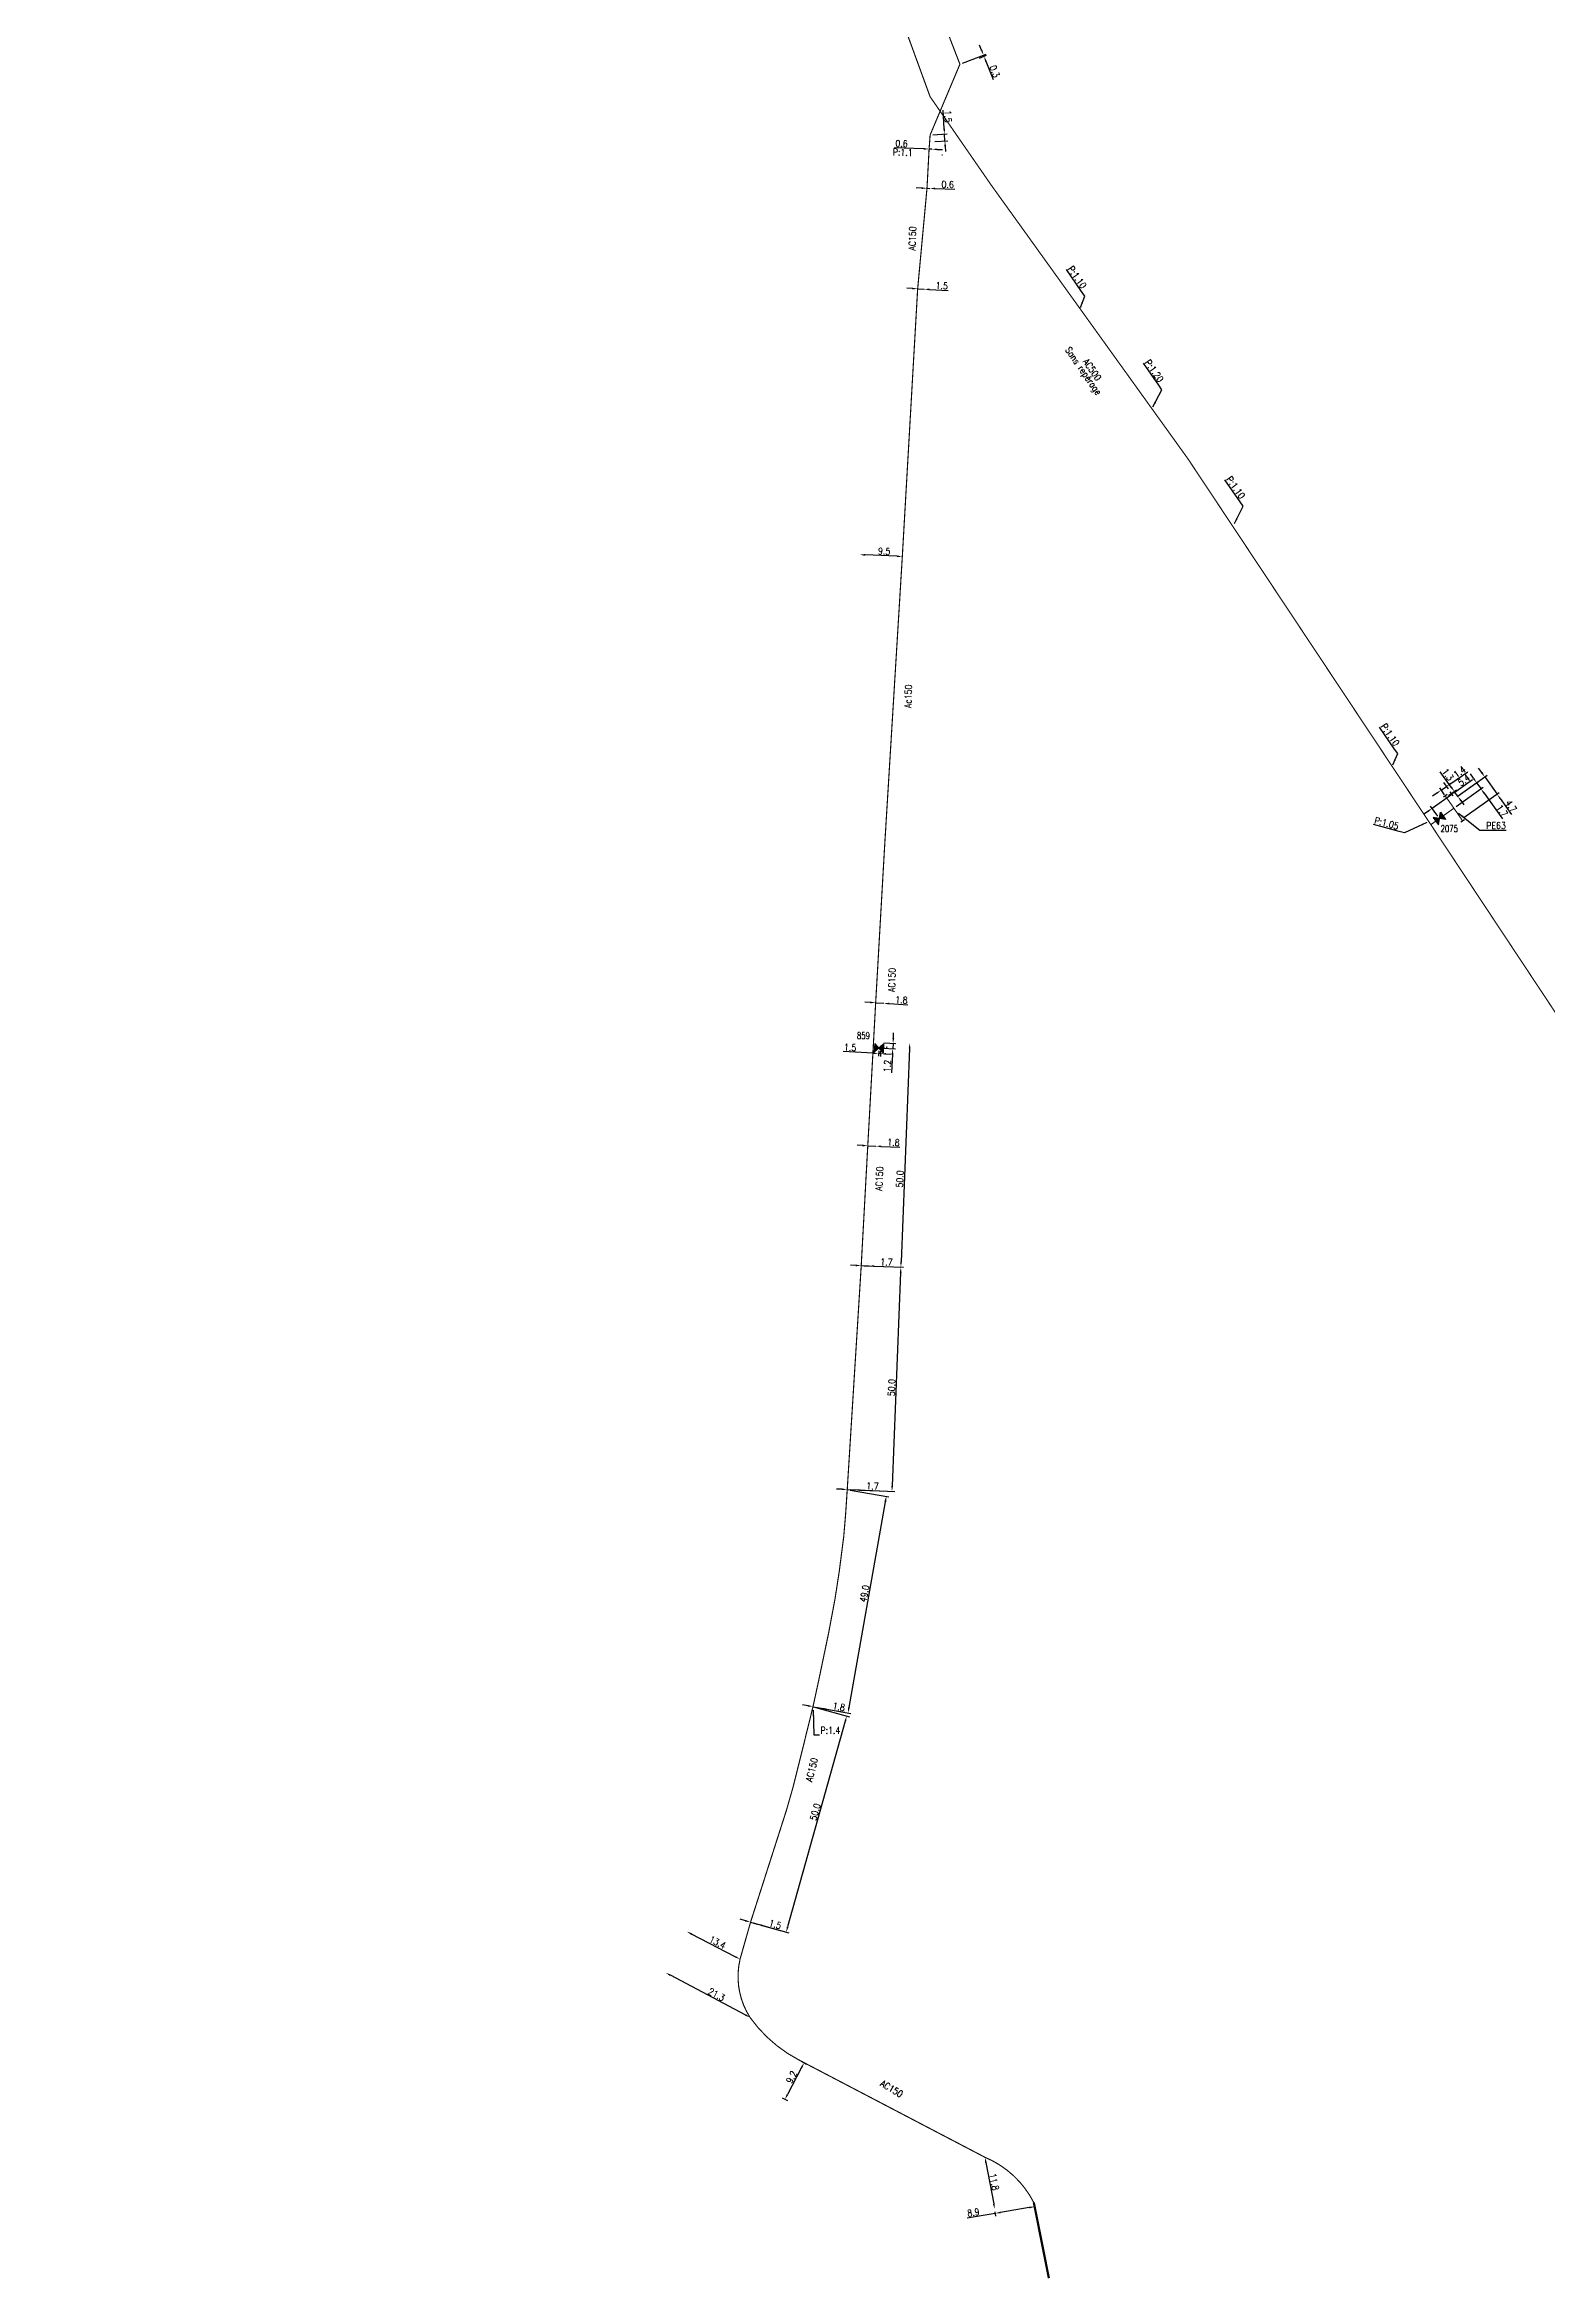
# Model space of a CAD drawing. Header units: millimetres. Extents: x 134000 to 135000, y 129000 to 130000.
# Drawn here: x 134354.6 to 134689.6, y 128999.8 to 129497.9 of the extents above; entities that cross this region are included whole.
import ezdxf
from ezdxf.enums import TextEntityAlignment as Align

# ---------------------------------------------------------------- set-up
doc = ezdxf.new("R2010")
doc.units = ezdxf.units.MM
doc.header["$PDMODE"] = 34
doc.layers.get('0').update_dxf_attribs({"linetype": 'CONTINUOUS'})
doc.layers.get('DEFPOINTS').update_dxf_attribs({"linetype": 'CONTINUOUS'})
for name, color, linetype in [('G_120', 4, 'CONTINUOUS'), ('G_300', 7, 'CONTINUOUS'), ('G_340', 7, 'CONTINUOUS')]:
    doc.layers.add(name, color=color, linetype=linetype)
doc.styles.add('G_ROMANS', font='ROMANS.SHX', dxfattribs={"width": 0.75})
doc.styles.get("Standard").update_dxf_attribs({"font": 'romans.shx', "width": 0.85})
doc.linetypes.add('G_TYPB_AP', pattern='A,5,-0.3,["o",Standard,S=1.5,R=0,X=0,Y=-0.5],-1.65', length=6.95)
doc.linetypes.add('G_TYPB_PE', pattern='A,5,-0.3,["o",Standard,S=1.5,R=0,X=0,Y=-0.5],-1.65', length=6.95)
doc.dimstyles.get("Standard").update_dxf_attribs({"dimtxt": 1.5, "dimasz": 1.2, "dimexe": 0.625, "dimexo": 0.625, "dimgap": 0.25, "dimtad": 1, "dimdec": 1, "dimzin": 0, "dimdsep": 46, "dimtxsty": 'Standard', "dimcen": -0.5, "dimadec": 0, "dimazin": 0, "dimtfac": 1, "dimtdec": 1, "dimtmove": 0, "dimatfit": 3, "dimfxl": 0, "dimtolj": 1, "dimtzin": 0, "dimarcsym": 0})

# ---------------------------------------------------------------- blocks, each defined once
blk = doc.blocks.new('*D1')
at = {"layer": 'DEFPOINTS', "color": 0, "linetype": 'Continuous', "transparency": 16777216}
for p in [(134566.32, 129015.37), (134566.48, 129014.45), (134575.1, 129016.85)]:
    blk.add_point(p, dxfattribs=at)
at = {"layer": 'G_120', "color": 0, "linetype": 'Continuous', "lineweight": -2, "transparency": 16777216}
for p, q in [((134566.48, 129014.45), (134560.26, 129013.4)), ((134566.42, 129014.76), (134566.58, 129013.83)), ((134574.07, 129015.73), (134567.66, 129014.65)), ((134575.2, 129016.24), (134575.36, 129015.31))]:
    blk.add_line(p, q, dxfattribs=at)
at = {"layer": 'G_120', "color": 0, "linetype": 'Continuous', "transparency": 16777216}
for points in [[(134567.63, 129014.85), (134567.69, 129014.45), (134566.48, 129014.45)], [(134574.04, 129015.93), (134574.1, 129015.53), (134575.25, 129015.93)]]:
    blk.add_solid(points, dxfattribs=at)
at = {"layer": 'G_120', "color": 0, "linetype": 'Continuous', "transparency": 16777216, "insert": (134561.63, 129014.65), "char_height": 1.5, "attachment_point": 5, "rotation": 9.5716}
blk.add_mtext('\\A1;8.9', dxfattribs=at)
blk = doc.blocks.new('*D2')
at = {"layer": 'DEFPOINTS', "color": 0, "linetype": 'Continuous', "transparency": 16777216}
for p in [(134564.19, 129026.96), (134566.4, 129015.37), (134566.4, 129015.37)]:
    blk.add_point(p, dxfattribs=at)
at = {"layer": 'G_120', "color": 0, "linetype": 'Continuous', "lineweight": -2, "transparency": 16777216}
blk.add_line((134564.42, 129025.78), (134566.18, 129016.55), dxfattribs=at)
at = {"layer": 'G_120', "color": 0, "linetype": 'Continuous', "transparency": 16777216}
for points in [[(134564.62, 129025.82), (134564.22, 129025.75), (134564.19, 129026.96)], [(134566.38, 129016.59), (134565.98, 129016.51), (134566.4, 129015.37)]]:
    blk.add_solid(points, dxfattribs=at)
at = {"layer": 'G_120', "color": 0, "linetype": 'Continuous', "transparency": 16777216, "insert": (134566.26, 129021.47), "char_height": 1.5, "attachment_point": 5, "rotation": 280.7905}
blk.add_mtext('\\A1;11.8', dxfattribs=at)
blk = doc.blocks.new('*D3')
at = {"layer": 'DEFPOINTS', "color": 0, "linetype": 'Continuous', "transparency": 16777216}
for p in [(134522.74, 129048.64), (134518.47, 129040.49), (134519.64, 129039.88)]:
    blk.add_point(p, dxfattribs=at)
at = {"layer": 'G_120', "color": 0, "linetype": 'Continuous', "lineweight": -2, "transparency": 16777216}
for p, q in [((134523.29, 129048.35), (134524.46, 129047.74)), ((134523.35, 129046.97), (134520.19, 129040.94)), ((134519.02, 129040.2), (134520.19, 129039.59))]:
    blk.add_line(p, q, dxfattribs=at)
at = {"layer": 'G_120', "color": 0, "linetype": 'Continuous', "transparency": 16777216}
for points in [[(134523.17, 129047.06), (134523.53, 129046.87), (134523.91, 129048.03)], [(134520.02, 129041.04), (134520.37, 129040.85), (134519.64, 129039.88)]]:
    blk.add_solid(points, dxfattribs=at)
at = {"layer": 'G_120', "color": 0, "linetype": 'Continuous', "transparency": 16777216, "insert": (134521.09, 129044.81), "char_height": 1.5, "attachment_point": 5, "rotation": 62.336}
blk.add_mtext('\\A1;9.2', dxfattribs=at)
blk = doc.blocks.new('*D4')
at = {"layer": 'DEFPOINTS', "color": 0, "linetype": 'Continuous', "transparency": 16777216}
for p in [(134493.02, 129068.11), (134493.02, 129068.11), (134511.84, 129058.13)]:
    blk.add_point(p, dxfattribs=at)
at = {"layer": 'G_120', "color": 0, "linetype": 'Continuous', "lineweight": -2, "transparency": 16777216}
blk.add_line((134510.78, 129058.7), (134494.08, 129067.55), dxfattribs=at)
at = {"layer": 'G_120', "color": 0, "linetype": 'Continuous', "transparency": 16777216}
for points in [[(134494.18, 129067.72), (134493.99, 129067.37), (134493.02, 129068.11)], [(134510.88, 129058.87), (134510.69, 129058.52), (134511.84, 129058.13)]]:
    blk.add_solid(points, dxfattribs=at)
at = {"layer": 'G_120', "color": 0, "linetype": 'Continuous', "transparency": 16777216, "insert": (134504.37, 129063.23), "char_height": 1.5, "attachment_point": 5, "rotation": 332.0795}
blk.add_mtext('\\A1;21.3', dxfattribs=at)
blk = doc.blocks.new('*D40')
at = {"layer": 'DEFPOINTS', "color": 0, "linetype": 'Continuous', "transparency": 16777216}
for p in [(134551.76, 129474.6), (134552.36, 129474.58), (134552.36, 129474.58)]:
    blk.add_point(p, dxfattribs=at)
at = {"layer": 'G_120', "color": 0, "linetype": 'Continuous', "lineweight": -2, "transparency": 16777216}
for p, q in [((134550.56, 129474.65), (134544, 129474.9)), ((134552.36, 129474.58), (134551.76, 129474.6)), ((134553.56, 129474.53), (134554.76, 129474.49))]:
    blk.add_line(p, q, dxfattribs=at)
at = {"layer": 'G_120', "color": 0, "linetype": 'Continuous', "transparency": 16777216}
for points in [[(134550.57, 129474.85), (134550.56, 129474.45), (134551.76, 129474.6)], [(134553.57, 129474.73), (134553.56, 129474.34), (134552.36, 129474.58)]]:
    blk.add_solid(points, dxfattribs=at)
at = {"layer": 'G_120', "color": 0, "linetype": 'Continuous', "transparency": 16777216, "insert": (134545.62, 129475.83), "char_height": 1.5, "attachment_point": 5, "rotation": 357.8432}
blk.add_mtext('\\A1;0.6', dxfattribs=at)
blk = doc.blocks.new('*D41')
at = {"layer": 'DEFPOINTS', "color": 0, "linetype": 'Continuous', "transparency": 16777216}
for p in [(134551.29, 129465.86), (134551.89, 129465.84), (134551.89, 129465.84)]:
    blk.add_point(p, dxfattribs=at)
at = {"layer": 'G_120', "color": 0, "linetype": 'Continuous', "lineweight": -2, "transparency": 16777216}
for p, q in [((134550.09, 129465.89), (134548.89, 129465.93)), ((134551.29, 129465.86), (134551.89, 129465.84)), ((134553.09, 129465.8), (134557.46, 129465.67))]:
    blk.add_line(p, q, dxfattribs=at)
at = {"layer": 'G_120', "color": 0, "linetype": 'Continuous', "transparency": 16777216}
for points in [[(134550.09, 129466.09), (134550.08, 129465.69), (134551.29, 129465.86)], [(134553.09, 129466), (134553.08, 129465.6), (134551.89, 129465.84)]]:
    blk.add_solid(points, dxfattribs=at)
at = {"layer": 'G_120', "color": 0, "linetype": 'Continuous', "transparency": 16777216, "insert": (134555.9, 129466.71), "char_height": 1.5, "attachment_point": 5, "rotation": 358.2504}
blk.add_mtext('\\A1;0.6', dxfattribs=at)
blk = doc.blocks.new('*D42')
at = {"layer": 'DEFPOINTS', "color": 0, "linetype": 'Continuous', "transparency": 16777216}
for p in [(134549.21, 129443.45), (134550.66, 129443.37), (134550.66, 129443.37)]:
    blk.add_point(p, dxfattribs=at)
at = {"layer": 'G_120', "color": 0, "linetype": 'Continuous', "lineweight": -2, "transparency": 16777216}
for p, q in [((134548.01, 129443.51), (134546.81, 129443.58)), ((134549.21, 129443.45), (134550.66, 129443.37)), ((134551.86, 129443.31), (134556.04, 129443.08))]:
    blk.add_line(p, q, dxfattribs=at)
at = {"layer": 'G_120', "color": 0, "linetype": 'Continuous', "transparency": 16777216}
for points in [[(134548.02, 129443.71), (134548, 129443.31), (134549.21, 129443.45)], [(134551.87, 129443.51), (134551.85, 129443.11), (134550.66, 129443.37)]]:
    blk.add_solid(points, dxfattribs=at)
at = {"layer": 'G_120', "color": 0, "linetype": 'Continuous', "transparency": 16777216, "insert": (134554.6, 129444.16), "char_height": 1.5, "attachment_point": 5, "rotation": 356.9244}
blk.add_mtext('\\A1;1.5', dxfattribs=at)
blk = doc.blocks.new('*D43')
at = {"layer": 'DEFPOINTS', "color": 0, "linetype": 'Continuous', "transparency": 16777216}
for p in [(134536.3, 129384.18), (134536.3, 129384.18), (134545.79, 129383.77)]:
    blk.add_point(p, dxfattribs=at)
at = {"layer": 'G_120', "color": 0, "linetype": 'Continuous', "lineweight": -2, "transparency": 16777216}
blk.add_line((134544.59, 129383.82), (134537.5, 129384.13), dxfattribs=at)
at = {"layer": 'G_120', "color": 0, "linetype": 'Continuous', "transparency": 16777216}
for points in [[(134537.51, 129384.33), (134537.49, 129383.93), (134536.3, 129384.18)], [(134544.6, 129384.02), (134544.58, 129383.62), (134545.79, 129383.77)]]:
    blk.add_solid(points, dxfattribs=at)
at = {"layer": 'G_120', "color": 0, "linetype": 'Continuous', "transparency": 16777216, "insert": (134541.75, 129384.95), "char_height": 1.5, "attachment_point": 5, "rotation": 357.5253}
blk.add_mtext('\\A1;9.5', dxfattribs=at)
blk = doc.blocks.new('*D44')
at = {"layer": 'DEFPOINTS', "color": 0, "linetype": 'Continuous', "transparency": 16777216}
for p in [(134539.85, 129284.3), (134541.65, 129284.19), (134541.65, 129284.19)]:
    blk.add_point(p, dxfattribs=at)
at = {"layer": 'G_120', "color": 0, "linetype": 'Continuous', "lineweight": -2, "transparency": 16777216}
for p, q in [((134538.66, 129284.38), (134537.46, 129284.45)), ((134539.81, 129283.68), (134539.81, 129283.68)), ((134539.85, 129284.3), (134541.65, 129284.19)), ((134541.61, 129283.57), (134541.61, 129283.57)), ((134542.85, 129284.11), (134547.03, 129283.85))]:
    blk.add_line(p, q, dxfattribs=at)
at = {"layer": 'G_120', "color": 0, "linetype": 'Continuous', "transparency": 16777216}
for points in [[(134538.67, 129284.58), (134538.64, 129284.18), (134539.85, 129284.3)], [(134542.86, 129284.31), (134542.83, 129283.91), (134541.65, 129284.19)]]:
    blk.add_solid(points, dxfattribs=at)
at = {"layer": 'G_120', "color": 0, "linetype": 'Continuous', "transparency": 16777216, "insert": (134545.6, 129284.94), "char_height": 1.5, "attachment_point": 5, "rotation": 356.3751}
blk.add_mtext('\\A1;1.8', dxfattribs=at)
blk = doc.blocks.new('*D45')
at = {"layer": 'DEFPOINTS', "color": 0, "linetype": 'Continuous', "transparency": 16777216}
for p in [(134538.09, 129252.43), (134539.89, 129252.35), (134539.89, 129252.35)]:
    blk.add_point(p, dxfattribs=at)
at = {"layer": 'G_120', "color": 0, "linetype": 'Continuous', "lineweight": -2, "transparency": 16777216}
for p, q in [((134536.89, 129252.49), (134535.69, 129252.54)), ((134538.09, 129252.43), (134539.89, 129252.35)), ((134541.09, 129252.29), (134545.27, 129252.1)), ((134538.06, 129251.81), (134538.06, 129251.81)), ((134539.86, 129251.72), (134539.86, 129251.72))]:
    blk.add_line(p, q, dxfattribs=at)
at = {"layer": 'G_120', "color": 0, "linetype": 'Continuous', "transparency": 16777216}
for points in [[(134536.9, 129252.69), (134536.88, 129252.29), (134538.09, 129252.43)], [(134541.1, 129252.49), (134541.08, 129252.09), (134539.89, 129252.35)]]:
    blk.add_solid(points, dxfattribs=at)
at = {"layer": 'G_120', "color": 0, "linetype": 'Continuous', "transparency": 16777216, "insert": (134543.82, 129253.17), "char_height": 1.5, "attachment_point": 5, "rotation": 357.3694}
blk.add_mtext('\\A1;1.8', dxfattribs=at)
blk = doc.blocks.new('*D46')
at = {"layer": 'DEFPOINTS', "color": 0, "linetype": 'Continuous', "transparency": 16777216}
for p in [(134558.63, 129493.52), (134562.4, 129494.66), (134563.89, 129495.55)]:
    blk.add_point(p, dxfattribs=at)
at = {"layer": 'G_120', "color": 0, "linetype": 'Continuous', "lineweight": -2, "transparency": 16777216}
for p, q in [((134563.46, 129496.67), (134563.02, 129497.79)), ((134559.21, 129493.74), (134564.47, 129495.78)), ((134562.99, 129494.88), (134564.58, 129495.5)), ((134563.89, 129495.55), (134564, 129495.28)), ((134564.43, 129494.16), (134566.01, 129490.08))]:
    blk.add_line(p, q, dxfattribs=at)
at = {"layer": 'G_120', "color": 0, "linetype": 'Continuous', "transparency": 16777216}
for points in [[(134563.64, 129496.75), (134563.27, 129496.6), (134563.89, 129495.55)], [(134564.62, 129494.23), (134564.24, 129494.08), (134564, 129495.28)]]:
    blk.add_solid(points, dxfattribs=at)
at = {"layer": 'G_120', "color": 0, "linetype": 'Continuous', "transparency": 16777216, "insert": (134566.37, 129491.92), "char_height": 1.5, "attachment_point": 5, "rotation": 291.1834}
blk.add_mtext('\\A1;0.3', dxfattribs=at)
blk = doc.blocks.new('*D47')
at = {"layer": 'DEFPOINTS', "color": 0, "linetype": 'Continuous', "transparency": 16777216}
for p in [(134551.99, 129477.75), (134552.44, 129476.27), (134555.19, 129477.93)]:
    blk.add_point(p, dxfattribs=at)
at = {"layer": 'G_120', "color": 0, "linetype": 'Continuous', "lineweight": -2, "transparency": 16777216}
for p, q in [((134555.12, 129479.13), (134554.87, 129483.31)), ((134552.62, 129477.78), (134555.82, 129477.97)), ((134553.06, 129476.3), (134555.9, 129476.47)), ((134555.28, 129476.43), (134555.19, 129477.93)), ((134555.35, 129475.24), (134555.42, 129474.04))]:
    blk.add_line(p, q, dxfattribs=at)
at = {"layer": 'G_120', "color": 0, "linetype": 'Continuous', "transparency": 16777216}
for points in [[(134555.32, 129479.14), (134554.92, 129479.12), (134555.19, 129477.93)], [(134555.55, 129475.25), (134555.15, 129475.23), (134555.28, 129476.43)]]:
    blk.add_solid(points, dxfattribs=at)
at = {"layer": 'G_120', "color": 0, "linetype": 'Continuous', "transparency": 16777216, "insert": (134555.96, 129481.88), "char_height": 1.5, "attachment_point": 5, "rotation": 273.3773}
blk.add_mtext('\\A1;1.5', dxfattribs=at)
blk = doc.blocks.new('G_300_04')
at = {"linetype": 'Continuous'}
h = blk.add_hatch(color=0, dxfattribs=at)
h.paths.add_polyline_path([(-1, 1), (-1, -1), (0, 0)])
h.paths.add_polyline_path([(1, 1), (0, 0), (1, -1)])
at = {"color": 0, "linetype": 'Continuous', "flags": 128}
blk.add_lwpolyline([(-1, -1), (1, 1), (1, -1), (-1, 1)], close=True, dxfattribs=at)
at = {"color": 0, "linetype": 'Continuous', "width": 0.75}
blk.add_attdef('NUM', text='', height=1.5, dxfattribs=at).set_placement((0, 2.1), align=Align.MIDDLE_CENTER)
at = {"color": 0, "linetype": 'Continuous', "width": 0.75, "flags": 3}
for tag, p in [('DEF_LEG', (0, -5)), ('DEF_COUP', (0, -7.5)), ('DEF_TYPE', (0, -10))]:
    blk.add_attdef(tag, text='', height=1.2, dxfattribs=at).set_placement(p, align=Align.MIDDLE)
blk = doc.blocks.new('*D48')
at = {"layer": 'DEFPOINTS', "color": 0, "linetype": 'Continuous', "transparency": 16777216}
for p in [(134540.58, 129274.21), (134541.06, 129275.38), (134543.66, 129274.03)]:
    blk.add_point(p, dxfattribs=at)
at = {"layer": 'G_300', "color": 0, "linetype": 'Continuous', "lineweight": -2, "transparency": 16777216}
for p, q in [((134543.79, 129276.42), (134543.86, 129277.62)), ((134541.2, 129274.17), (134544.28, 129274)), ((134541.68, 129275.34), (134544.35, 129275.19)), ((134543.59, 129272.84), (134543.35, 129268.65)), ((134543.72, 129275.22), (134543.66, 129274.03))]:
    blk.add_line(p, q, dxfattribs=at)
at = {"layer": 'G_300', "color": 0, "linetype": 'Continuous', "transparency": 16777216}
for points in [[(134543.39, 129272.85), (134543.79, 129272.82), (134543.66, 129274.03)], [(134543.59, 129276.43), (134543.99, 129276.41), (134543.72, 129275.22)]]:
    blk.add_solid(points, dxfattribs=at)
at = {"layer": 'G_300', "color": 0, "linetype": 'Continuous', "transparency": 16777216, "insert": (134542.44, 129270.2), "char_height": 1.5, "attachment_point": 5, "rotation": 86.7382}
blk.add_mtext('\\A1;1.2', dxfattribs=at)
blk = doc.blocks.new('*D49')
at = {"layer": 'DEFPOINTS', "color": 0, "linetype": 'Continuous', "transparency": 16777216}
for p in [(134540.51, 129272.99), (134540.58, 129274.21), (134541.07, 129275.38)]:
    blk.add_point(p, dxfattribs=at)
at = {"layer": 'G_300', "color": 0, "linetype": 'Continuous', "lineweight": -2, "transparency": 16777216}
for p, q in [((134539.31, 129273.06), (134532.61, 129273.45)), ((134540.54, 129273.59), (134540.47, 129272.37)), ((134540.93, 129272.97), (134540.51, 129272.99)), ((134541.03, 129274.76), (134540.9, 129272.35)), ((134542.13, 129272.9), (134543.33, 129272.83))]:
    blk.add_line(p, q, dxfattribs=at)
at = {"layer": 'G_300', "color": 0, "linetype": 'Continuous', "transparency": 16777216}
for points in [[(134539.32, 129273.26), (134539.3, 129272.86), (134540.51, 129272.99)], [(134542.14, 129273.1), (134542.12, 129272.7), (134540.93, 129272.97)]]:
    blk.add_solid(points, dxfattribs=at)
at = {"layer": 'G_300', "color": 0, "linetype": 'Continuous', "transparency": 16777216, "insert": (134534.16, 129274.36), "char_height": 1.5, "attachment_point": 5, "rotation": 356.7101}
blk.add_mtext('\\A1;1.5', dxfattribs=at)
blk = doc.blocks.new('*D50')
at = {"layer": 'DEFPOINTS', "color": 0, "linetype": 'Continuous', "transparency": 16777216}
for p in [(134497.77, 129077.25), (134497.77, 129077.25), (134509.62, 129071.11)]:
    blk.add_point(p, dxfattribs=at)
at = {"layer": 'G_120', "color": 0, "linetype": 'Continuous', "lineweight": -2, "transparency": 16777216}
for p, q in [((134498.06, 129077.8), (134498.06, 129077.8)), ((134508.56, 129071.66), (134498.83, 129076.7))]:
    blk.add_line(p, q, dxfattribs=at)
at = {"layer": 'G_120', "color": 0, "linetype": 'Continuous', "transparency": 16777216}
for points in [[(134498.93, 129076.87), (134498.74, 129076.52), (134497.77, 129077.25)], [(134508.65, 129071.84), (134508.46, 129071.48), (134509.62, 129071.11)]]:
    blk.add_solid(points, dxfattribs=at)
at = {"layer": 'G_120', "color": 0, "linetype": 'Continuous', "transparency": 16777216, "insert": (134504.6, 129074.84), "char_height": 1.5, "attachment_point": 5, "rotation": 332.6024}
blk.add_mtext('\\A1;13.4', dxfattribs=at)
blk = doc.blocks.new('*D51')
at = {"layer": 'DEFPOINTS', "color": 0, "linetype": 'Continuous', "transparency": 16777216}
for p in [(134511.96, 129079.36), (134513.41, 129078.95), (134513.41, 129078.95)]:
    blk.add_point(p, dxfattribs=at)
at = {"layer": 'G_120', "color": 0, "linetype": 'Continuous', "lineweight": -2, "transparency": 16777216}
for p, q in [((134510.81, 129079.68), (134509.65, 129080)), ((134511.96, 129079.36), (134513.41, 129078.95)), ((134514.56, 129078.63), (134518.59, 129077.5))]:
    blk.add_line(p, q, dxfattribs=at)
at = {"layer": 'G_120', "color": 0, "linetype": 'Continuous', "transparency": 16777216}
for points in [[(134510.86, 129079.87), (134510.75, 129079.49), (134511.96, 129079.36)], [(134514.61, 129078.82), (134514.51, 129078.44), (134513.41, 129078.95)]]:
    blk.add_solid(points, dxfattribs=at)
at = {"layer": 'G_120', "color": 0, "linetype": 'Continuous', "transparency": 16777216, "insert": (134517.43, 129078.87), "char_height": 1.5, "attachment_point": 5, "rotation": 344.3523}
blk.add_mtext('\\A1;1.5', dxfattribs=at)
blk = doc.blocks.new('*D52')
at = {"layer": 'DEFPOINTS', "color": 0, "linetype": 'Continuous', "transparency": 16777216}
for p in [(134525.88, 129127.39), (134527.65, 129127.07), (134527.65, 129127.07)]:
    blk.add_point(p, dxfattribs=at)
at = {"layer": 'G_120', "color": 0, "linetype": 'Continuous', "lineweight": -2, "transparency": 16777216}
for p, q in [((134524.7, 129127.6), (134523.52, 129127.8)), ((134525.88, 129127.39), (134527.65, 129127.07)), ((134528.83, 129126.86), (134532.96, 129126.14))]:
    blk.add_line(p, q, dxfattribs=at)
at = {"layer": 'G_120', "color": 0, "linetype": 'Continuous', "transparency": 16777216}
for points in [[(134524.73, 129127.79), (134524.66, 129127.4), (134525.88, 129127.39)], [(134528.87, 129127.06), (134528.8, 129126.67), (134527.65, 129127.07)]]:
    blk.add_solid(points, dxfattribs=at)
at = {"layer": 'G_120', "color": 0, "linetype": 'Continuous', "transparency": 16777216, "insert": (134531.66, 129127.38), "char_height": 1.5, "attachment_point": 5, "rotation": 349.9871}
blk.add_mtext('\\A1;1.8', dxfattribs=at)
blk = doc.blocks.new('*D53')
at = {"layer": 'DEFPOINTS', "color": 0, "linetype": 'Continuous', "transparency": 16777216}
for p in [(134533.52, 129175.8), (134535.21, 129175.73), (134535.21, 129175.73)]:
    blk.add_point(p, dxfattribs=at)
at = {"layer": 'G_120', "color": 0, "linetype": 'Continuous', "lineweight": -2, "transparency": 16777216}
for p, q in [((134532.32, 129175.85), (134531.12, 129175.89)), ((134533.52, 129175.8), (134535.21, 129175.73)), ((134536.41, 129175.68), (134540.6, 129175.52))]:
    blk.add_line(p, q, dxfattribs=at)
at = {"layer": 'G_120', "color": 0, "linetype": 'Continuous', "transparency": 16777216}
for points in [[(134532.32, 129176.05), (134532.31, 129175.65), (134533.52, 129175.8)], [(134536.42, 129175.88), (134536.41, 129175.48), (134535.21, 129175.73)]]:
    blk.add_solid(points, dxfattribs=at)
at = {"layer": 'G_120', "color": 0, "linetype": 'Continuous', "transparency": 16777216, "insert": (134539.15, 129176.58), "char_height": 1.5, "attachment_point": 5, "rotation": 357.7288}
blk.add_mtext('\\A1;1.7', dxfattribs=at)
blk = doc.blocks.new('*D54')
at = {"layer": 'DEFPOINTS', "color": 0, "linetype": 'Continuous', "transparency": 16777216}
for p in [(134536.63, 129225.71), (134538.33, 129225.65), (134538.33, 129225.65)]:
    blk.add_point(p, dxfattribs=at)
at = {"layer": 'G_120', "color": 0, "linetype": 'Continuous', "lineweight": -2, "transparency": 16777216}
for p, q in [((134535.43, 129225.76), (134534.23, 129225.81)), ((134536.63, 129225.71), (134538.33, 129225.65)), ((134536.65, 129226.34), (134536.65, 129226.34)), ((134538.35, 129226.27), (134538.35, 129226.27)), ((134539.52, 129225.6), (134543.71, 129225.43))]:
    blk.add_line(p, q, dxfattribs=at)
at = {"layer": 'G_120', "color": 0, "linetype": 'Continuous', "transparency": 16777216}
for points in [[(134535.44, 129225.96), (134535.42, 129225.56), (134536.63, 129225.71)], [(134539.53, 129225.8), (134539.52, 129225.4), (134538.33, 129225.65)]]:
    blk.add_solid(points, dxfattribs=at)
at = {"layer": 'G_120', "color": 0, "linetype": 'Continuous', "transparency": 16777216, "insert": (134542.26, 129226.49), "char_height": 1.5, "attachment_point": 5, "rotation": 357.7288}
blk.add_mtext('\\A1;1.7', dxfattribs=at)
blk = doc.blocks.new('*D55')
at = {"layer": 'DEFPOINTS', "color": 0, "linetype": 'Continuous', "transparency": 16777216}
for p in [(134547.45, 129275.32), (134536.63, 129225.71), (134545.46, 129225.36)]:
    blk.add_point(p, dxfattribs=at)
at = {"layer": 'G_120', "color": 0, "linetype": 'Continuous', "lineweight": -2, "transparency": 16777216}
for p, q in [((134547.4, 129274.13), (134545.51, 129226.56)), ((134537.25, 129225.69), (134546.09, 129225.34))]:
    blk.add_line(p, q, dxfattribs=at)
at = {"layer": 'G_120', "color": 0, "linetype": 'Continuous', "transparency": 16777216}
for points in [[(134547.2, 129274.13), (134547.6, 129274.12), (134547.45, 129275.32)], [(134545.31, 129226.57), (134545.71, 129226.56), (134545.46, 129225.36)]]:
    blk.add_solid(points, dxfattribs=at)
at = {"layer": 'G_120', "color": 0, "linetype": 'Continuous', "transparency": 16777216, "insert": (134545.24, 129245.03), "char_height": 1.5, "attachment_point": 5, "rotation": 87.7288}
blk.add_mtext('\\A1;50.0', dxfattribs=at)
blk = doc.blocks.new('*D56')
at = {"layer": 'DEFPOINTS', "color": 0, "linetype": 'Continuous', "transparency": 16777216}
for p in [(134536.63, 129225.71), (134533.51, 129175.8), (134543.48, 129175.4)]:
    blk.add_point(p, dxfattribs=at)
at = {"layer": 'G_120', "color": 0, "linetype": 'Continuous', "lineweight": -2, "transparency": 16777216}
for p, q in [((134537.25, 129225.69), (134546.09, 129225.34)), ((134545.42, 129224.16), (134543.53, 129176.6)), ((134534.14, 129175.77), (134544.11, 129175.38))]:
    blk.add_line(p, q, dxfattribs=at)
at = {"layer": 'G_120', "color": 0, "linetype": 'Continuous', "transparency": 16777216}
for points in [[(134545.22, 129224.17), (134545.62, 129224.16), (134545.46, 129225.36)], [(134543.33, 129176.61), (134543.73, 129176.59), (134543.48, 129175.4)]]:
    blk.add_solid(points, dxfattribs=at)
at = {"layer": 'G_120', "color": 0, "linetype": 'Continuous', "transparency": 16777216, "insert": (134543.4, 129198.53), "char_height": 1.5, "attachment_point": 5, "rotation": 87.7288}
blk.add_mtext('\\A1;50.0', dxfattribs=at)
blk = doc.blocks.new('*D57')
at = {"layer": 'DEFPOINTS', "color": 0, "linetype": 'Continuous', "transparency": 16777216}
for p in [(134533.51, 129175.8), (134525.88, 129127.39), (134533.68, 129126.01)]:
    blk.add_point(p, dxfattribs=at)
at = {"layer": 'G_120', "color": 0, "linetype": 'Continuous', "lineweight": -2, "transparency": 16777216}
for p, q in [((134542, 129173.08), (134533.89, 129127.19)), ((134534.13, 129175.69), (134542.82, 129174.16)), ((134526.5, 129127.28), (134534.3, 129125.9))]:
    blk.add_line(p, q, dxfattribs=at)
at = {"layer": 'G_120', "color": 0, "linetype": 'Continuous', "transparency": 16777216}
for points in [[(134541.8, 129173.12), (134542.19, 129173.05), (134542.2, 129174.26)], [(134533.7, 129127.22), (134534.09, 129127.16), (134533.68, 129126.01)]]:
    blk.add_solid(points, dxfattribs=at)
at = {"layer": 'G_120', "color": 0, "linetype": 'Continuous', "transparency": 16777216, "insert": (134537.37, 129152.61), "char_height": 1.5, "attachment_point": 5, "rotation": 79.9871}
blk.add_mtext('\\A1;49.0', dxfattribs=at)
blk = doc.blocks.new('*D58')
at = {"layer": 'DEFPOINTS', "color": 0, "linetype": 'Continuous', "transparency": 16777216}
for p in [(134525.88, 129127.39), (134511.96, 129079.36), (134519.91, 129077.13)]:
    blk.add_point(p, dxfattribs=at)
at = {"layer": 'G_120', "color": 0, "linetype": 'Continuous', "lineweight": -2, "transparency": 16777216}
for p, q in [((134533.07, 129124.13), (134520.23, 129078.29)), ((134526.48, 129127.22), (134534, 129125.11)), ((134512.56, 129079.19), (134520.51, 129076.96))]:
    blk.add_line(p, q, dxfattribs=at)
at = {"layer": 'G_120', "color": 0, "linetype": 'Continuous', "transparency": 16777216}
for points in [[(134532.88, 129124.18), (134533.26, 129124.07), (134533.39, 129125.28)], [(134520.04, 129078.34), (134520.42, 129078.23), (134519.91, 129077.13)]]:
    blk.add_solid(points, dxfattribs=at)
at = {"layer": 'G_120', "color": 0, "linetype": 'Continuous', "transparency": 16777216, "insert": (134526.38, 129103.93), "char_height": 1.5, "attachment_point": 5, "rotation": 74.3523}
blk.add_mtext('\\A1;50.0', dxfattribs=at)
blk = doc.blocks.new('*D99')
at = {"layer": 'DEFPOINTS', "color": 0, "linetype": 'Continuous', "transparency": 16777216}
for p in [(134668.3, 129330.78), (134668.93, 129329.89), (134665.51, 129325.38)]:
    blk.add_point(p, dxfattribs=at)
at = {"layer": 'G_300', "color": 0, "linetype": 'Continuous', "lineweight": -2, "transparency": 16777216}
for p, q in [((134669.28, 129331.48), (134672.89, 129334.04)), ((134662.92, 129326.95), (134661.94, 129326.26)), ((134665.15, 129325.89), (134663.54, 129328.16)), ((134663.9, 129327.65), (134668.3, 129330.78)), ((134668.57, 129330.4), (134667.94, 129331.29))]:
    blk.add_line(p, q, dxfattribs=at)
at = {"layer": 'G_300', "color": 0, "linetype": 'Continuous', "transparency": 16777216}
for points in [[(134669.16, 129331.64), (134669.39, 129331.31), (134668.3, 129330.78)], [(134662.8, 129327.12), (134663.04, 129326.79), (134663.9, 129327.65)]]:
    blk.add_solid(points, dxfattribs=at)
at = {"layer": 'G_300', "color": 0, "linetype": 'Continuous', "transparency": 16777216, "insert": (134670.99, 129333.92), "char_height": 1.5, "attachment_point": 5, "rotation": 35.4228}
blk.add_mtext('\\A1;5.4', dxfattribs=at)
blk = doc.blocks.new('*D100')
at = {"layer": 'DEFPOINTS', "color": 0, "linetype": 'Continuous', "transparency": 16777216}
for p in [(134673.81, 129333.36), (134668.74, 129327.67), (134668.93, 129329.89)]:
    blk.add_point(p, dxfattribs=at)
at = {"layer": 'G_120', "color": 0, "linetype": 'Continuous', "lineweight": -2, "transparency": 16777216}
for p, q in [((134669.25, 129328.03), (134675.3, 129332.34)), ((134669.44, 129330.25), (134674.32, 129333.72)), ((134673.11, 129334.34), (134672.42, 129335.32)), ((134673.81, 129333.36), (134674.79, 129331.97)), ((134675.49, 129331), (134679.54, 129325.31))]:
    blk.add_line(p, q, dxfattribs=at)
at = {"layer": 'G_120', "color": 0, "linetype": 'Continuous', "transparency": 16777216}
for points in [[(134673.27, 129334.45), (134672.95, 129334.22), (134673.81, 129333.36)], [(134675.65, 129331.11), (134675.33, 129330.88), (134674.79, 129331.97)]]:
    blk.add_solid(points, dxfattribs=at)
at = {"layer": 'G_120', "color": 0, "linetype": 'Continuous', "transparency": 16777216, "insert": (134679.49, 129327.1), "char_height": 1.5, "attachment_point": 5, "rotation": 305.4228}
blk.add_mtext('\\A1;1.7', dxfattribs=at)
blk = doc.blocks.new('*D101')
at = {"layer": 'DEFPOINTS', "color": 0, "linetype": 'Continuous', "transparency": 16777216}
for p in [(134675.63, 129334.66), (134668.93, 129329.89), (134670.45, 129325.2)]:
    blk.add_point(p, dxfattribs=at)
at = {"layer": 'G_340', "color": 0, "linetype": 'Continuous', "lineweight": -2, "transparency": 16777216}
for p, q in [((134674.94, 129335.64), (134674.24, 129336.61)), ((134669.44, 129330.25), (134676.14, 129335.02)), ((134675.63, 129334.66), (134678.36, 129330.83)), ((134670.96, 129325.57), (134678.86, 129331.19)), ((134679.05, 129329.85), (134681.58, 129326.29))]:
    blk.add_line(p, q, dxfattribs=at)
at = {"layer": 'G_340', "color": 0, "linetype": 'Continuous', "transparency": 16777216}
for points in [[(134675.1, 129335.75), (134674.77, 129335.52), (134675.63, 129334.66)], [(134679.21, 129329.97), (134678.89, 129329.73), (134678.36, 129330.83)]]:
    blk.add_solid(points, dxfattribs=at)
at = {"layer": 'G_340', "color": 0, "linetype": 'Continuous', "transparency": 16777216, "insert": (134681.48, 129328.16), "char_height": 1.5, "attachment_point": 5, "rotation": 305.4228}
blk.add_mtext('\\A1;4.7', dxfattribs=at)
blk = doc.blocks.new('*D102')
at = {"layer": 'DEFPOINTS', "color": 0, "linetype": 'Continuous', "transparency": 16777216}
for p in [(134666.09, 129333.92), (134667.07, 129332.51), (134667.02, 129330.13)]:
    blk.add_point(p, dxfattribs=at)
at = {"layer": 'G_340', "color": 0, "linetype": 'Continuous', "lineweight": -2, "transparency": 16777216}
for p, q in [((134666.67, 129330.64), (134665.57, 129332.22)), ((134665.92, 129331.71), (134667.07, 129332.51)), ((134666.45, 129333.41), (134667.43, 129332)), ((134668.06, 129333.2), (134671.82, 129335.81)), ((134664.94, 129331.03), (134663.95, 129330.34))]:
    blk.add_line(p, q, dxfattribs=at)
at = {"layer": 'G_340', "color": 0, "linetype": 'Continuous', "transparency": 16777216}
for points in [[(134664.82, 129331.19), (134665.05, 129330.86), (134665.92, 129331.71)], [(134667.94, 129333.36), (134668.17, 129333.03), (134667.07, 129332.51)]]:
    blk.add_solid(points, dxfattribs=at)
at = {"layer": 'G_340', "color": 0, "linetype": 'Continuous', "transparency": 16777216, "insert": (134670, 129335.76), "char_height": 1.5, "attachment_point": 5, "rotation": 34.8163}
blk.add_mtext('\\A1;1.4', dxfattribs=at)
blk = doc.blocks.new('G_340_07')
at = {"color": 0, "linetype": 'Continuous', "const_width": 0.25, "flags": 128}
blk.add_lwpolyline([(0, 0), (1.25, 0)], dxfattribs=at)
at = {"color": 0, "linetype": 'Continuous', "flags": 128}
blk.add_lwpolyline([(1.25, -0.5), (1.25, 0.5)], dxfattribs=at)
at = {"color": 0, "linetype": 'Continuous', "style": 'G_ROMANS', "width": 0.75, "flags": 3}
for tag, p in [('DEF_LEG', (0, -5)), ('DEF_COUP', (0, -7.5)), ('DEF_TYPE', (0, -10))]:
    blk.add_attdef(tag, text='', height=1.2, dxfattribs=at).set_placement(p, align=Align.MIDDLE)
blk = doc.blocks.new('*D103')
at = {"layer": 'DEFPOINTS', "color": 0, "linetype": 'Continuous', "transparency": 16777216}
for p in [(134667.02, 129330.13), (134668.93, 129329.89), (134669.59, 129330.36)]:
    blk.add_point(p, dxfattribs=at)
at = {"layer": 'G_340', "color": 0, "linetype": 'Continuous', "lineweight": -2, "transparency": 16777216}
for p, q in [((134668.14, 129332.4), (134665.71, 129335.81)), ((134667.53, 129330.49), (134669.34, 129331.78)), ((134669.59, 129330.36), (134668.83, 129331.42)), ((134669.44, 129330.25), (134670.1, 129330.72)), ((134670.28, 129329.38), (134670.98, 129328.4))]:
    blk.add_line(p, q, dxfattribs=at)
at = {"layer": 'G_340', "color": 0, "linetype": 'Continuous', "transparency": 16777216}
for points in [[(134668.3, 129332.51), (134667.98, 129332.28), (134668.83, 129331.42)], [(134670.45, 129329.5), (134670.12, 129329.27), (134669.59, 129330.36)]]:
    blk.add_solid(points, dxfattribs=at)
at = {"layer": 'G_340', "color": 0, "linetype": 'Continuous', "transparency": 16777216, "insert": (134667.39, 129335.17), "char_height": 1.5, "attachment_point": 5, "rotation": 305.4228}
blk.add_mtext('\\A1;1.3', dxfattribs=at)

msp = doc.modelspace()

# ---------------------------------------------------------------- linework, layer by layer
at = {"color": 7, "linetype": 'Continuous'}
msp.add_line((134554.57, 129473.29), (134554.78, 129473.29), dxfattribs=at)
at = {"layer": 'G_120', "linetype": 'G_TYPB_AP', "flags": 128}
for points, const_width in [([(134855.99, 129128.38), (134855.99, 129128.38), (134849.02, 129123.7), (134844.23, 129122.71), (134837.62, 129123.84), (134820.24, 129128.1), (134801.07, 129134.48), (134797.32, 129137.34), (134791.51, 129142.01), (134787.49, 129146.13), (134756.6, 129187.58), (134756.6, 129187.58), (134709.87, 129254.2), (134663.6, 129324.01), (134609.51, 129405.48), (134609.51, 129405.48), (134565.57, 129466.62), (134551.98, 129486.28), (134545.1, 129505.12), (134545.1, 129505.12), (134527.98, 129548.3), (134518.47, 129574.1), (134507.82, 129597.78), (134492.4, 129639.9), (134480.48, 129672.41), (134470.91, 129699.54), (134449.76, 129754.2), (134436.18, 129789.5), (134407.54, 129863.29), (134396.76, 129889.47), (134384.07, 129919.52), (134367.68, 129966.66), (134354.75, 130000)], 0.25), ([(134666.33, 129325.95), (134668.74, 129327.67)], 0.25), ([(134667.02, 129330.13), (134668.74, 129327.67), (134670.45, 129325.2)], 0.25), ([(134663.6, 129324.01), (134664.7, 129324.8)], 0.25), ([(134539.58, 129274.26), (134539.3, 129274.28)], 0.25), ([(134541.58, 129274.16), (134542.27, 129274.11), (134542.35, 129274.59)], 0.25), ([(134578.46, 129000), (134575.1, 129016.85)], 0.5)]:
    msp.add_lwpolyline(points, dxfattribs=dict(at, const_width=const_width))
at = {"layer": 'G_120', "linetype": 'G_TYPB_AP', "const_width": 0.25, "flags": 128}
msp.add_lwpolyline([(134575.1, 129016.85, 0.17859), (134564.19, 129026.96), (134522.74, 129048.64, -0.117978), (134511.84, 129058.13, -0.203192), (134509.62, 129071.11), (134511.96, 129079.36), (134519.99, 129104.4), (134521.37, 129109.23), (134522.99, 129115.66), (134525.88, 129127.39), (134527.17, 129133.34), (134529.36, 129143.82), (134530.8, 129151.5), (134531.73, 129157.55), (134532.73, 129165.31), (134533.17, 129170.55), (134533.51, 129175.8), (134536.63, 129225.71), (134538.09, 129252.43), (134539.3, 129274.28), (134539.85, 129284.3), (134541.86, 129319.43), (134545.79, 129383.78), (134549.21, 129443.45), (134551.29, 129465.86), (134551.76, 129474.6), (134551.99, 129477.75), (134558.63, 129493.52), (134556.91, 129497.95), (134546.32, 129525.61), (134537.55, 129548.3), (134537.55, 129548.3), (134527.8, 129573.57), (134526.41, 129577.73)], format="xyb", dxfattribs=at)

# ---------------------------------------------------------------- block references
at = {"layer": 'G_300'}
ref = msp.add_blockref('G_300_04', (134665.51, 129325.38), dxfattribs=dict(at, rotation=35.42284478925375))
ref.add_attrib('NUM', '2075', dxfattribs={"layer": '0', "color": 0, "linetype": 'Continuous', "height": 1.5, "width": 0.75}).set_placement((134667.71, 129323.12), align=Align.MIDDLE_CENTER)
ref = msp.add_blockref('G_300_04', (134540.58, 129274.21), dxfattribs=dict(at, rotation=357.3441131765707))
ref.add_attrib('NUM', '859', dxfattribs={"layer": '0', "color": 0, "linetype": 'Continuous', "height": 1.5, "width": 0.75}).set_placement((134537.12, 129276.98), align=Align.MIDDLE_CENTER)
at = {"layer": 'G_340', "xscale": 0.3}
for p, rotation in [((134667.02, 129330.13), 124.8163296084033), ((134670.45, 129325.2), 304.8163296062923)]:
    msp.add_blockref('G_340_07', p, dxfattribs=dict(at, rotation=rotation))

# ---------------------------------------------------------------- texts
at = {"layer": 'G_120', "linetype": 'Continuous', "width": 0.85}
for s, rotation, p in [('P:1.1', 357.5842, (134545.89, 129473.87)), ('AC150', 88.4606, (134548.04, 129454.67)), ('Ac150', 88.4606, (134547.1, 129352.61)), ('AC150', 88.4606, (134543.46, 129289.39)), ('AC150', 86.8653, (134540.67, 129245.09)), ('AC150', 75.9193, (134525.6, 129113.33))]:
    msp.add_text(s, height=1.5, rotation=rotation, dxfattribs=at).set_placement(p, align=Align.MIDDLE)
for s, p in [('Sans repérage ', (134582.01, 129429.84)), ('AC500', (134585.96, 129427.23))]:
    msp.add_text(s, height=1.5, rotation=304.6968, dxfattribs=at).set_placement(p)
at = {"layer": 'G_120', "linetype": 'G_TYPB_PE', "width": 0.85}
msp.add_text('AC150', height=1.5, rotation=329.192, dxfattribs=at).set_placement((134543.41, 129042.24), align=Align.MIDDLE)
at = {"layer": 'G_120', "linetype": 'Continuous', "char_height": 1.5, "attachment_point": 7}
for s, insert, rotation in [('\\A1;P:1.10', (134582.57, 129447.87), 304.765), ('\\A1;P:1.20', (134599.76, 129426.99), 304.765), ('\\A1;P:1.10', (134617.92, 129401), 304.765), ('\\A1;P:1.10', (134652.34, 129345.89), 304.765), ('\\A1;P:1.05', (134650.87, 129324.3), 344.9385)]:
    msp.add_mtext(s, dxfattribs=dict(at, insert=insert, rotation=rotation))
for s, insert in [('\\A1;PE63', (134675.95, 129323.05)), ('P:1.4', (134527.55, 129121.37))]:
    msp.add_mtext(s, dxfattribs=dict(at, insert=insert))

# ---------------------------------------------------------------- dimensions: what is measured, and where the dimension line sits
at = {"layer": 'G_120', "linetype": 'Continuous'}
for base, p1, p2, angle, picture, middle, dimtype in [((134563.89, 129495.55), (134562.4, 129494.66), (134558.63, 129493.52), 291.1834, '*D46', (134565.44, 129491.56), 160), ((134555.19, 129477.93), (134552.44, 129476.27), (134551.99, 129477.75), 93.3773, '*D47', (134554.96, 129481.82), 160), ((134552.36, 129474.58), (134551.76, 129474.6), (134552.36, 129474.58), 177.8432, '*D40', (134545.58, 129474.84), 160), ((134551.89, 129465.84), (134551.29, 129465.86), (134551.89, 129465.84), 178.2504, '*D41', (134555.87, 129465.72), 160), ((134550.659, 129443.3698), (134549.2111, 129443.4476), (134550.659, 129443.3698), 176.9244, '*D42', (134554.5481, 129443.1609), 160), ((134536.3, 129384.18), (134545.79, 129383.77), (134536.3, 129384.18), 357.5253, '*D43', (134541.71, 129383.95), 160), ((134541.65, 129284.19), (134539.85, 129284.3), (134541.65, 129284.19), 176.3751, '*D44', (134545.54, 129283.94), 160), ((134545.46, 129225.36), (134547.45, 129275.32), (134536.63, 129225.71), 267.7288, '*D55', (134546.24, 129245), 160), ((134539.89, 129252.35), (134538.09, 129252.43), (134539.89, 129252.35), 177.3694, '*D45', (134543.78, 129252.17), 160), ((134538.33, 129225.65), (134536.63, 129225.71), (134538.33, 129225.65), 177.7288, '*D54', (134542.22, 129225.49), 160), ((134543.48, 129175.4), (134536.63, 129225.71), (134533.51, 129175.8), 267.7288, '*D56', (134544.4, 129198.49), 160), ((134535.21, 129175.73), (134533.52, 129175.8), (134535.21, 129175.73), 177.7288, '*D53', (134539.11, 129175.58), 160), ((134533.68, 129126.01), (134533.51, 129175.8), (134525.88, 129127.39), 259.9871, '*D57', (134538.35, 129152.44), 160), ((134519.91, 129077.13), (134525.88, 129127.39), (134511.96, 129079.36), 254.3523, '*D58', (134527.34, 129103.66), 160), ((134527.65, 129127.07), (134525.88, 129127.39), (134527.65, 129127.07), 169.9871, '*D52', (134531.49, 129126.4), 160), ((134497.77, 129077.25), (134509.62, 129071.11), (134497.77, 129077.25), 332.6024, '*D50', (134504.13, 129073.95), 160), ((134513.41, 129078.95), (134511.96, 129079.36), (134513.41, 129078.95), 164.3523, '*D51', (134517.16, 129077.9), 160), ((134493.02, 129068.11), (134511.84, 129058.13), (134493.02, 129068.11), 152.0795, '*D4', (134503.9, 129062.34), 161), ((134519.64, 129039.88), (134522.74, 129048.64), (134518.47, 129040.49), 242.336, '*D3', (134521.98, 129044.35), 161), ((134566.4, 129015.37), (134564.19, 129026.96), (134566.4, 129015.37), 280.7905, '*D2', (134565.28, 129021.28), 161), ((134566.48, 129014.45), (134575.1, 129016.85), (134566.32, 129015.37), 189.5716, '*D1', (134561.79, 129013.66), 161)]:
    dim = msp.add_linear_dim(base=base, p1=p1, p2=p2, angle=angle, dimstyle='Standard', dxfattribs=at)
    dim.commit()
    dim.dimension.update_dxf_attribs({"geometry": picture, "text_midpoint": middle, "dimtype": dimtype})
dim = msp.add_linear_dim(base=(134673.81, 129333.36), p1=(134668.74, 129327.67), p2=(134668.93, 129329.89), angle=305.4228, dimstyle='Standard', override={"dimatfit": 0}, dxfattribs=at)
dim.commit()
dim.dimension.update_dxf_attribs({"geometry": '*D100', "text_midpoint": (134678.67, 129326.52), "dimtype": 160})
at = {"layer": 'G_300', "linetype": 'Continuous'}
dim = msp.add_linear_dim(base=(134668.3, 129330.78), p1=(134665.51, 129325.38), p2=(134668.93, 129329.89), angle=215.4228, dimstyle='Standard', override={"dimatfit": 0}, dxfattribs=at)
dim.commit()
dim.dimension.update_dxf_attribs({"geometry": '*D99', "text_midpoint": (134671.57, 129333.11), "dimtype": 160})
dim = msp.add_linear_dim(base=(134543.66, 129274.03), p1=(134541.06, 129275.38), p2=(134540.58, 129274.21), angle=86.7382, dimstyle='Standard', dxfattribs=at)
dim.commit()
dim.dimension.update_dxf_attribs({"geometry": '*D48', "text_midpoint": (134543.43, 129270.15), "dimtype": 160})
dim = msp.add_linear_dim(base=(134540.51, 129272.99), p1=(134541.07, 129275.38), p2=(134540.58, 129274.21), angle=356.7101, text='1.5', dimstyle='Standard', dxfattribs=at)
dim.commit()
dim.dimension.update_dxf_attribs({"geometry": '*D49', "text_midpoint": (134534.1, 129273.36), "dimtype": 160})
at = {"layer": 'G_340', "linetype": 'Continuous'}
for base, p1, p2, angle, picture, middle in [((134667.07, 129332.51), (134667.02, 129330.13), (134666.09, 129333.92), 214.8163, '*D102', (134670.57, 129334.94)), ((134669.59, 129330.36), (134667.02, 129330.13), (134668.93, 129329.89), 125.4228, '*D103', (134666.58, 129334.59)), ((134675.63, 129334.66), (134670.45, 129325.2), (134668.93, 129329.89), 305.4228, '*D101', (134680.67, 129327.58))]:
    dim = msp.add_linear_dim(base=base, p1=p1, p2=p2, angle=angle, dimstyle='Standard', override={"dimatfit": 0}, dxfattribs=at)
    dim.commit()
    dim.dimension.update_dxf_attribs({"geometry": picture, "text_midpoint": middle, "dimtype": 160})

# ---------------------------------------------------------------- leaders
at = {"layer": 'G_120', "linetype": 'Continuous', "annotation_type": 0, "has_hookline": 1, "hookline_direction": 1, "text_width": 5.71}
for points, horizontal_direction in [([(134585.5, 129439.3), (134586.44, 129441.84), (134585.76, 129442.83)], (0.570212, -0.821498, 0)), ([(134601.65, 129417.11), (134603.64, 129420.97), (134602.95, 129421.96)], (0.570212, -0.821498, 0)), ([(134619.8, 129391.12), (134621.79, 129394.98), (134621.11, 129395.97)], (0.570212, -0.821498, 0)), ([(134655.11, 129337.37), (134656.22, 129339.87), (134655.53, 129340.86)], (0.570212, -0.821498, 0)), ([(134662.68, 129324.49), (134657.71, 129322.19), (134656.55, 129322.51)], (0.965647, -0.259856, 0))]:
    msp.add_leader(points, dimstyle='Standard', dxfattribs=dict(at, horizontal_direction=horizontal_direction))
at = {"layer": 'G_120', "linetype": 'Continuous', "annotation_type": 0, "has_hookline": 1, "hookline_direction": 0, "text_width": 4.43}
msp.add_leader([(134669.8, 129326.54), (134674.5, 129322.8), (134675.7, 129322.8)], dimstyle='Standard', dxfattribs=at)
at = {"layer": 'G_120', "linetype": 'Continuous'}
msp.add_leader([(134525.93, 129126.59), (134526.1, 129121.12), (134527.3, 129121.12)], dimstyle='Standard', dxfattribs=at)

doc.saveas('drawing.dxf')
